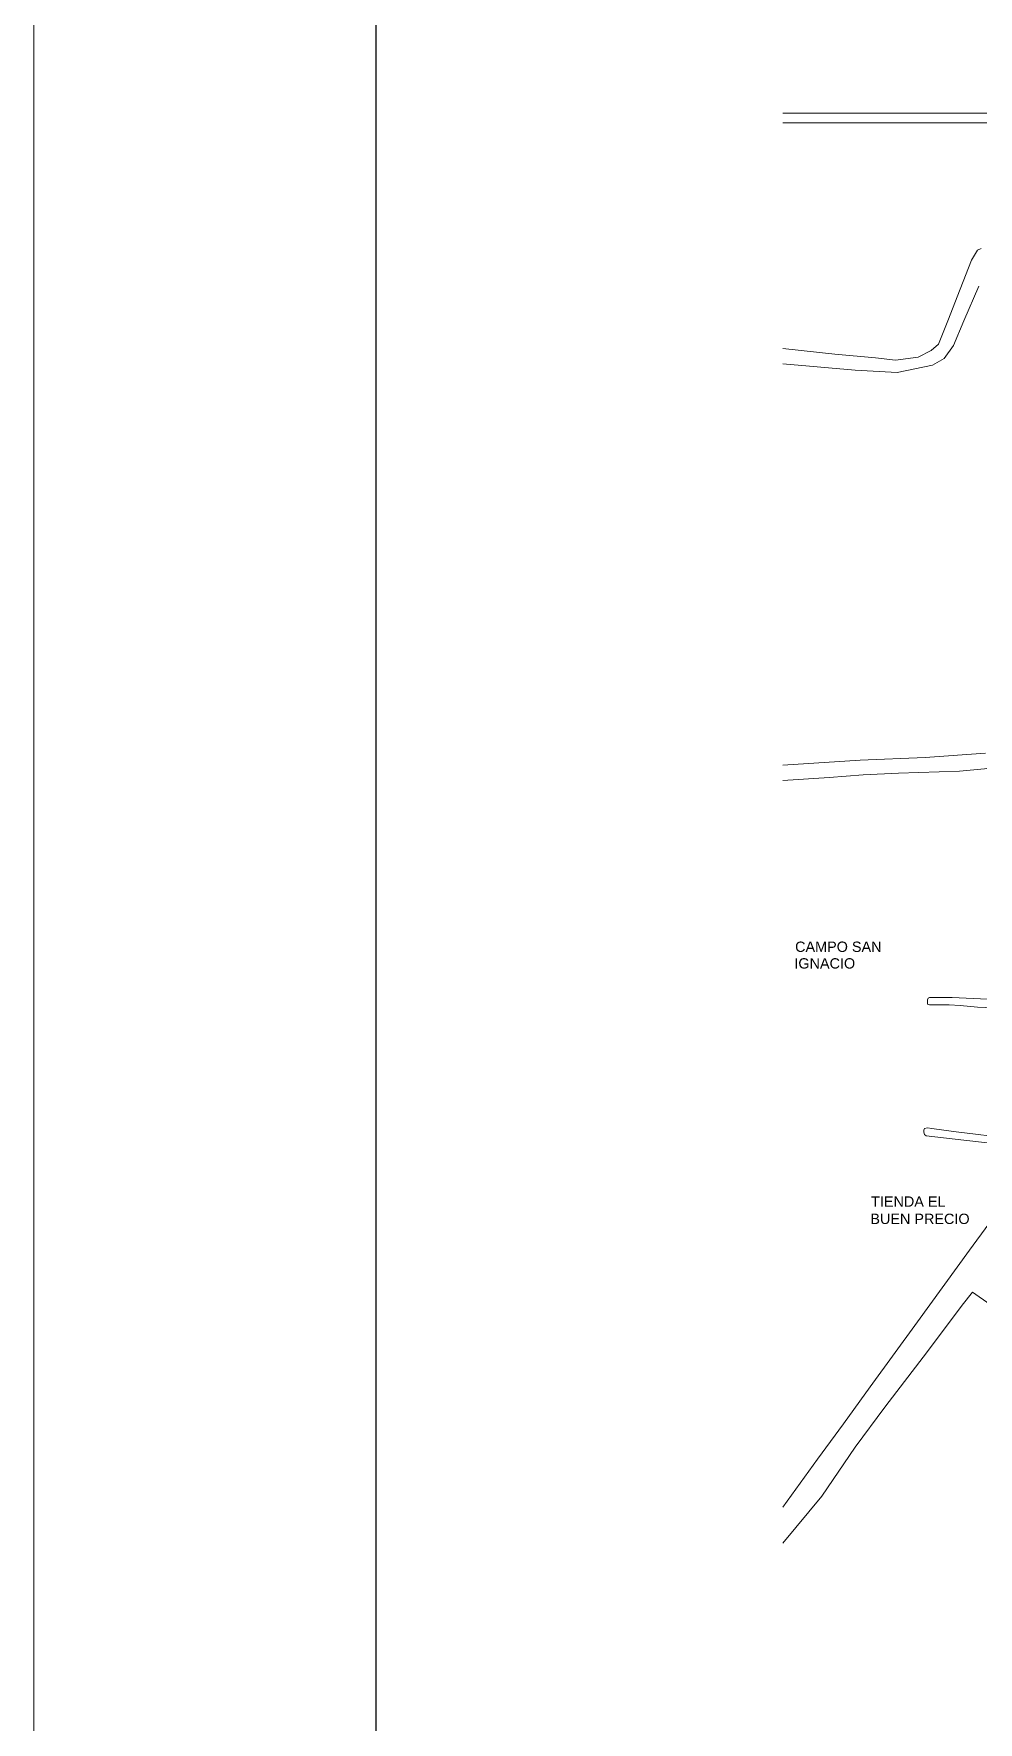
# Model space of a CAD drawing. Header units: millimetres. Extents: x 2424 to 2568, y 1542 to 1762.
# Drawn here: x 2424.3 to 2461.1, y 1596.1 to 1662 of the extents above; entities that cross this region are included whole.
import ezdxf

# ---------------------------------------------------------------- set-up
doc = ezdxf.new("R2010")
doc.units = ezdxf.units.MM
for name, color, linetype in [('PDF_0', 7, 'Continuous'), ('PDF_10 Formato', 7, 'Continuous'), ('PDF_Text', 7, 'Continuous')]:
    doc.layers.add(name, color=color, linetype=linetype)
doc.styles.add('PDF ArialMT', font='arial.ttf')

msp = doc.modelspace()

# ---------------------------------------------------------------- linework, layer by layer
at = {"layer": 'PDF_0', "lineweight": 9}
for points in [[(2472.682, 1659.817), (2472.202, 1658.518), (2471.242, 1658.715), (2470.423, 1658.8), (2469.35, 1658.913), (2468.22, 1658.913), (2453.507, 1658.913)], [(2465.594, 1658.546), (2453.507, 1658.546)], [(2453.507, 1649.735), (2455.541, 1649.509), (2457.122, 1649.368), (2457.913, 1649.283), (2458.788, 1649.396), (2459.296, 1649.65), (2459.579, 1649.905), (2459.946, 1650.808), (2460.426, 1652.051), (2460.878, 1653.18), (2461.104, 1653.576), (2461.245, 1653.632)], [(2461.16, 1652.164), (2460.567, 1650.808), (2460.172, 1649.848), (2459.805, 1649.34), (2459.353, 1649.086), (2457.969, 1648.803), (2456.331, 1648.888), (2453.507, 1649.142)], [(2453.507, 1632.876), (2455.315, 1632.989), (2456.642, 1633.102), (2458.026, 1633.158), (2460.398, 1633.243), (2461.386, 1633.328), (2462.883, 1633.554), (2464.747, 1634.062), (2466.497, 1634.74), (2468.39, 1635.474), (2469.802, 1636.095), (2471.722, 1636.801), (2473.501, 1637.479), (2475.76, 1638.496), (2477.426, 1639.258), (2478.697, 1639.823), (2477.624, 1638.242), (2476.099, 1636.124), (2474.715, 1634.203), (2473.727, 1632.876)], [(2453.507, 1633.469), (2456.529, 1633.667), (2459.07, 1633.78), (2461.414, 1633.949)], [(2461.499, 1624.348), (2460.115, 1624.404), (2459.24, 1624.404), (2459.183, 1624.376), (2459.155, 1624.319), (2459.155, 1624.235), (2459.155, 1624.15), (2459.24, 1624.122), (2459.381, 1624.122), (2459.776, 1624.122), (2460.002, 1624.122), (2460.426, 1624.093), (2461.104, 1624.037), (2462.346, 1623.981)], [(2461.556, 1619.01), (2461.132, 1619.067), (2460.172, 1619.18), (2459.325, 1619.293), (2459.155, 1619.321), (2459.042, 1619.293), (2459.014, 1619.236), (2459.014, 1619.152), (2459.042, 1619.067), (2459.099, 1619.01), (2460.567, 1618.841), (2461.612, 1618.728)], [(2463.052, 1617.627), (2460.793, 1614.548), (2458.76, 1611.753), (2456.924, 1609.211), (2455.879, 1607.771), (2454.863, 1606.387), (2453.507, 1604.523)], [(2453.507, 1603.111), (2455.032, 1604.947), (2456.331, 1606.867), (2457.489, 1608.42), (2459.155, 1610.595), (2460.511, 1612.402), (2460.906, 1612.911), (2469.321, 1607.037), (2464.125, 1597.322)]]:
    msp.add_lwpolyline(points, dxfattribs=at)
at = {"layer": 'PDF_10 Formato', "lineweight": 9}
msp.add_lwpolyline([(2424.279, 1542.481), (2424.279, 1762.411), (2568.245, 1762.411), (2568.245, 1542.481)], close=True, dxfattribs=at)
at = {"layer": 'PDF_10 Formato', "lineweight": 25}
msp.add_lwpolyline([(2561.552, 1757.865), (2561.552, 1549.174), (2437.637, 1549.174), (2437.637, 1757.865)], close=True, dxfattribs=at)

# ---------------------------------------------------------------- texts
at = {"layer": 'PDF_Text', "char_height": 0.4024, "attachment_point": 4, "style": 'PDF ArialMT'}
for s, insert in [('CAMPO SAN', (2453.989, 1626.386)), ('IGNACIO', (2453.96, 1625.737)), ('TIENDA EL', (2456.954, 1616.446)), ('BUEN PRECIO', (2456.926, 1615.768))]:
    msp.add_mtext(s, dxfattribs=dict(at, insert=insert))

doc.saveas('drawing.dxf')
